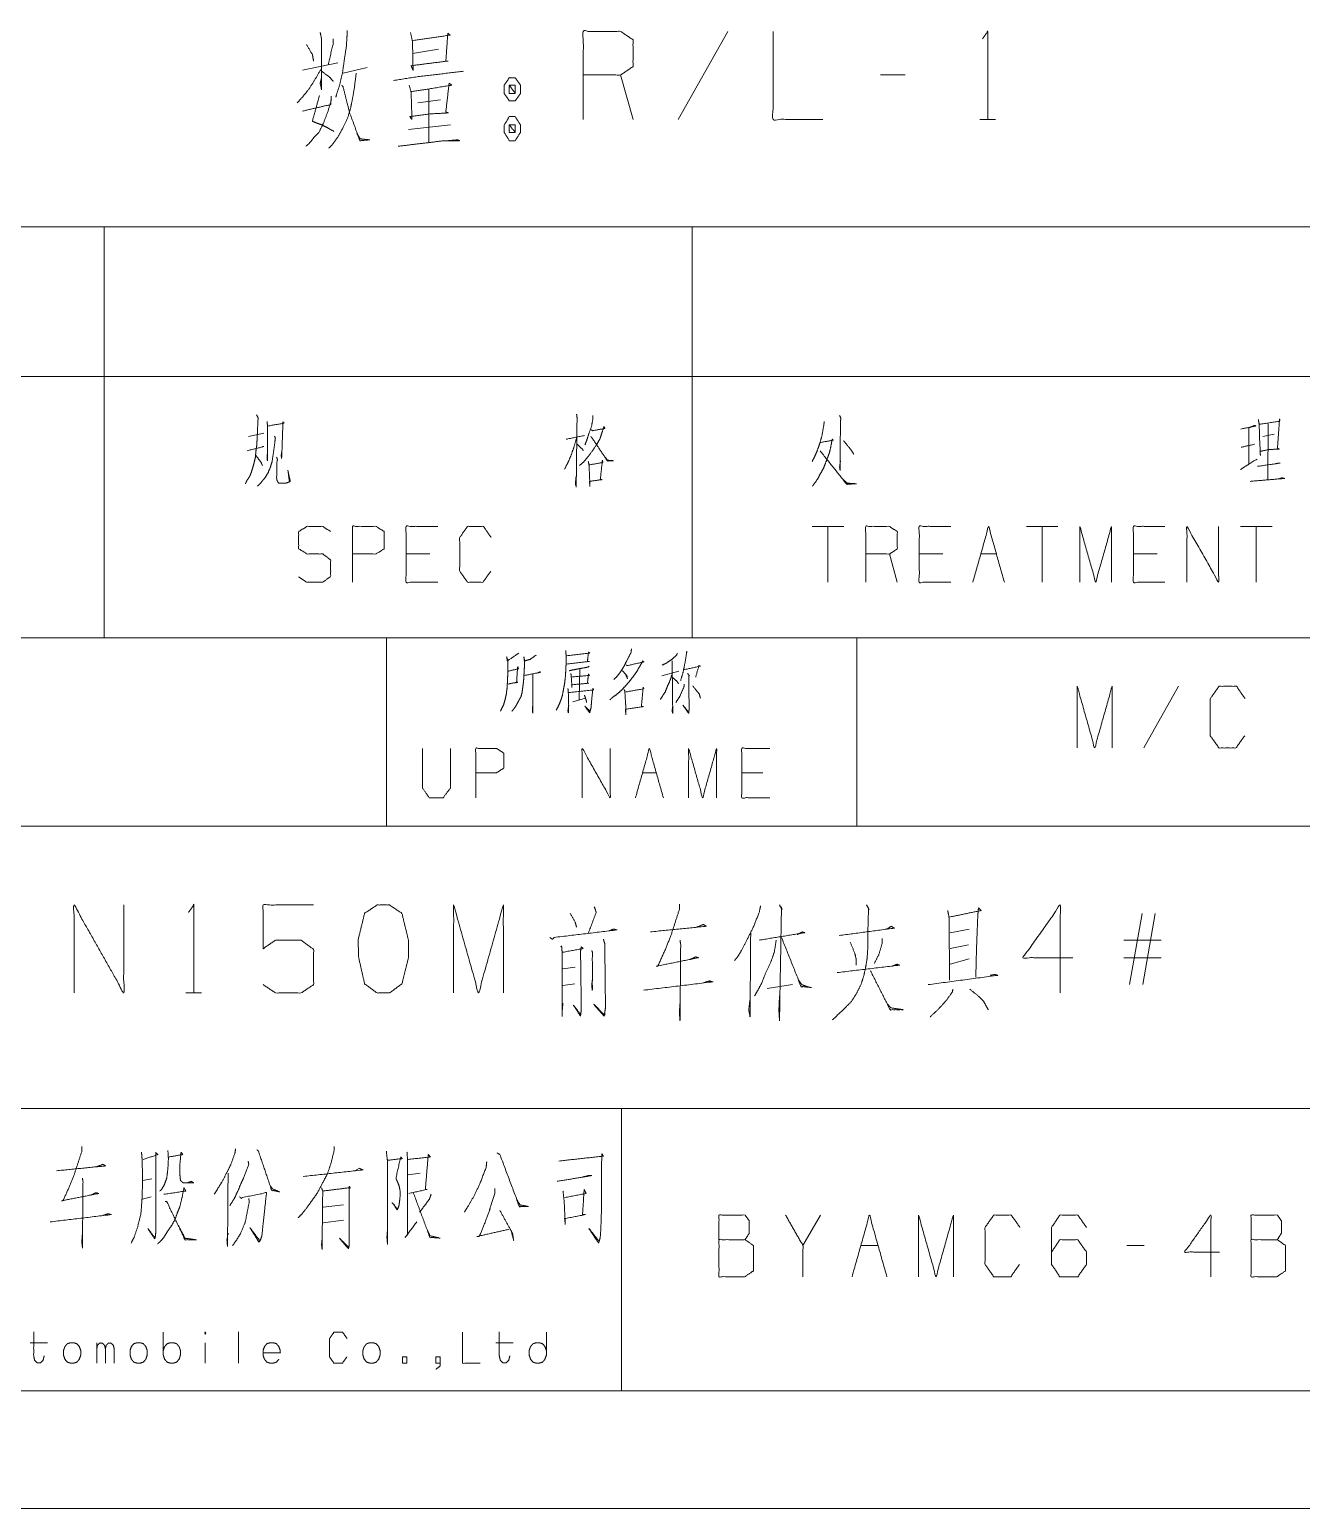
# Model space of a CAD drawing. Header units: millimetres. Extents: x 0 to 420, y 0 to 297.
# Drawn here: x 309.8 to 363.9, y 0 to 62.9 of the extents above; entities that cross this region are included whole.
import ezdxf

# ---------------------------------------------------------------- set-up
doc = ezdxf.new("R2010")
doc.units = ezdxf.units.MM
doc.layers.add('101', color=7, linetype='Continuous', true_color=0xffffff)

msp = doc.modelspace()

# ---------------------------------------------------------------- linework, layer by layer
at = {"layer": '101', "color": 72, "linetype": 'Continuous', "lineweight": 18}
for p, q in [((339.522, 62.773), (337.406, 59.033)), ((326.109, 61.828), (327.222, 62.025)), ((321.433, 61.119), (322.936, 61.434)), ((323.159, 61.001), (324.189, 61.237)), ((335.487, 59.033), (334.958, 60.922)), ((347.063, 60.922), (346.005, 60.922)), ((326.331, 59.741), (327.305, 59.859)), ((326.804, 60.332), (326.804, 58.048)), ((325.942, 58.6), (327.723, 58.796)), ((350.235, 59.033), (350.903, 59.033)), ((283, 54.463), (313, 54.463)), ((313, 54.463), (313, 48.113)), ((313, 54.463), (338, 54.463)), ((338, 54.463), (368, 54.463)), ((338, 54.463), (338, 48.113)), ((283, 48.113), (313, 48.113)), ((313, 48.113), (313, 37)), ((313, 48.113), (338, 48.113)), ((338, 48.113), (338, 37)), ((338, 48.113), (368, 48.113)), ((362.502, 46.1), (362.484, 43.7)), ((319.13, 45.55), (319.784, 45.7)), ((362.272, 45.55), (362.75, 45.65)), ((344.449, 41.737), (343.106, 41.737)), ((343.778, 41.737), (343.778, 39.362)), ((353.555, 41.737), (352.212, 41.737)), ((352.884, 41.737), (352.884, 39.362)), ((362.661, 41.737), (361.318, 41.737)), ((361.99, 41.737), (361.99, 39.362)), ((326.847, 40.563), (325.839, 40.563)), ((346.726, 39.362), (346.39, 40.563)), ((348.666, 40.563), (347.659, 40.563)), ((350.271, 40.563), (350.943, 40.563)), ((357.772, 40.563), (356.765, 40.563)), ((283, 37), (313, 37)), ((313, 37), (338, 37)), ((338, 37), (368, 37)), ((333.22, 35.666), (333.204, 34.364)), ((336.715, 35.379), (337.433, 35.578)), ((358.688, 34.94), (357.205, 32.318)), ((332.923, 34.275), (333.469, 34.43)), ((335.887, 31.261), (336.48, 31.261)), ((341.006, 31.261), (340.116, 31.261)), ((356.604, 22.26), (357.132, 25.291)), ((357.689, 25.291), (357.16, 22.26)), ((349.786, 24.622), (348.979, 24.465)), ((348.979, 23.795), (349.758, 23.953)), ((357.94, 24.15), (356.353, 24.15)), ((349.786, 23.362), (348.979, 23.126)), ((357.94, 23.402), (356.353, 23.402)), ((332.505, 22.929), (333.034, 23.008)), ((333.006, 22.299), (332.505, 22.221)), ((342.273, 22.26), (341.187, 22.102)), ((316.476, 21.906), (317.144, 21.906)), ((315.025, 14.005), (314.635, 13.936)), ((323.853, 14.454), (323.658, 14.35)), ((326.437, 14.247), (325.925, 14.178)), ((315, 13.246), (314.635, 13.143)), ((323.17, 12.901), (322.316, 12.798)), ((322.316, 12.142), (323.17, 12.246)), ((343.454, 12.469), (342.712, 11.172)), ((345.17, 11.172), (345.912, 11.172)), ((357.227, 11.172), (356.485, 11.172)), ((309.855, 7.043), (310.587, 7.043)), ((312.684, 6.174), (312.684, 7.043)), ((315.512, 6.519), (315.512, 7.485)), ((317.297, 7.043), (317.297, 6.174)), ((318.712, 7.499), (318.712, 6.174)), ((329.656, 7.043), (330.387, 7.043))]:
    msp.add_line(p, q, dxfattribs=at)
at = {"layer": '101', "color": 133, "linetype": 'Continuous', "lineweight": 18}
for p, q in [((235, 37), (415, 37)), ((325, 37), (325, 29)), ((345, 37), (345, 29)), ((235, 29), (415, 29)), ((285, 17), (394, 17)), ((335, 17), (335, 5)), ((25, 5), (415, 5)), ((235, 5), (415, 5)), ((0, 0), (420, 0))]:
    msp.add_line(p, q, dxfattribs=at)
at = {"layer": '101', "color": 72, "linetype": 'Continuous', "lineweight": 18}
for points, knots in [([(333.371, 59.033), (333.371, 62.773), (334.958, 62.773), (335.487, 62.418), (335.487, 61.277), (334.958, 60.922), (333.371, 60.922)], [0, 0, 0.400952, 0.571035, 0.639278, 0.761674, 0.829917, 1, 1]), ([(322.185, 62.733), (322.241, 62.458), (322.241, 60.292), (322.185, 60.568), (322.241, 60.804)], [0, 0, 0.094654, 0.823641, 0.918295, 1, 1]), ([(322.742, 62.458), (322.742, 62.261), (322.519, 61.355)], [0, 0, 0.174307, 1, 1]), ([(323.326, 62.812), (323.326, 62.576), (323.298, 62.143), (323.215, 61.592), (323.131, 61.001), (323.02, 60.529), (322.881, 60.096), (322.853, 59.977)], [0, 0, 0.08186, 0.232244, 0.425428, 0.632112, 0.800314, 0.95795, 1, 1]), ([(326.025, 62.733), (326.109, 62.34), (326.136, 61.119), (326.053, 61.316), (327.612, 61.513), (327.528, 61.513), (327.612, 62.694), (327.695, 62.615), (326.109, 62.379)], [0, 0, 0.062937, 0.253846, 0.287285, 0.53298, 0.54604, 0.731203, 0.749152, 1, 1]), ([(341.441, 62.773), (341.441, 59.033), (343.557, 59.033)], [0, 0, 0.638733, 1, 1]), ([(350.346, 62.458), (350.569, 62.773), (350.569, 59.033)], [0, 0, 0.093487, 1, 1]), ([(321.6, 62.222), (321.851, 61.789), (321.907, 61.513)], [0, 0, 0.640221, 1, 1]), ([(322.213, 61.159), (321.962, 60.726), (321.712, 60.332), (321.461, 60.017), (321.211, 59.741)], [0, 0, 0.287232, 0.555133, 0.786176, 1, 1]), ([(322.241, 61.08), (322.575, 60.844), (322.742, 60.647)], [0, 0, 0.613122, 1, 1]), ([(323.716, 61.001), (323.632, 60.332), (323.549, 59.859), (323.465, 59.466), (323.354, 59.111), (323.131, 58.639), (322.936, 58.285), (322.714, 57.97), (322.547, 57.812)], [0, 0, 0.194371, 0.33263, 0.44861, 0.555645, 0.706157, 0.82269, 0.933847, 1, 1]), ([(325.301, 60.686), (326.303, 60.844), (328.28, 61.08)], [0, 0, 0.337588, 1, 1]), ([(323.103, 60.489), (323.159, 60.411), (323.437, 59.308), (323.632, 58.796), (323.827, 58.245), (323.883, 58.127), (324.3, 58.166), (323.883, 58.206), (323.744, 58.442)], [0, 0, 0.026718, 0.341741, 0.49348, 0.655459, 0.691637, 0.807836, 0.924035, 1, 1]), ([(325.969, 60.489), (326.053, 60.174), (326.081, 59.229), (326.081, 59.033), (325.997, 59.151), (326.86, 59.269), (327.639, 59.308), (327.528, 59.348), (327.667, 60.568), (327.779, 60.489), (326.832, 60.332), (326.053, 60.214)], [0, 0, 0.050173, 0.195728, 0.226039, 0.248311, 0.382414, 0.502573, 0.520756, 0.709901, 0.730898, 0.878621, 1, 1]), ([(330.478, 60.804), (330.227, 60.804), (330.004, 60.489), (330.004, 60.135), (330.227, 59.82), (330.478, 59.82), (330.7, 60.135), (330.7, 60.489), (330.478, 60.804)], [0, 0, 0.091008, 0.231139, 0.359865, 0.499996, 0.591004, 0.731139, 0.859865, 1, 1]), ([(330.227, 60.135), (330.478, 60.135), (330.227, 60.489), (330.227, 60.135)], [0, 0, 0.241156, 0.658897, 1, 1]), ([(330.478, 60.135), (330.478, 60.489), (330.227, 60.489)], [0, 0, 0.585827, 1, 1]), ([(321.433, 59.387), (322.63, 59.663), (322.658, 60.017), (322.658, 59.859), (322.519, 59.387), (322.324, 58.875), (322.129, 58.481), (321.907, 58.245), (321.712, 58.009), (321.573, 57.891)], [0, 0, 0.30447, 0.392578, 0.431617, 0.55371, 0.68947, 0.798365, 0.878842, 0.954749, 1, 1]), ([(322.157, 60.056), (321.851, 58.954), (322.046, 58.875), (322.268, 58.796), (322.491, 58.678), (322.769, 58.521)], [0, 0, 0.529109, 0.626298, 0.735523, 0.852097, 1, 1]), ([(330.7, 58.796), (330.478, 59.151), (330.227, 59.151), (330.004, 58.796), (330.004, 58.481), (330.227, 58.127), (330.478, 58.127), (330.7, 58.481), (330.7, 58.796)], [0, 0, 0.149202, 0.238512, 0.38771, 0.499998, 0.649198, 0.738508, 0.887711, 1, 1]), ([(330.227, 58.796), (330.227, 58.481), (330.478, 58.481)], [0, 0, 0.556989, 1, 1]), ([(330.478, 58.796), (330.227, 58.796), (330.478, 58.481), (330.478, 58.796)], [0, 0, 0.258816, 0.674596, 1, 1]), ([(325.496, 57.891), (326.804, 58.048), (327.445, 58.127), (328.113, 58.127), (328.029, 58.166), (327.612, 58.127)], [0, 0, 0.419319, 0.62458, 0.837167, 0.866542, 1, 1]), ([(319.483, 46.475), (319.554, 46.325), (319.536, 46.25), (319.518, 45.75), (319.501, 45.4), (319.483, 45.15), (319.448, 44.9), (319.43, 44.675), (319.377, 44.45), (319.324, 44.25), (319.253, 44.025), (319.183, 43.85), (319.077, 43.7), (319.006, 43.55)], [0, 0, 0.054643, 0.080035, 0.244904, 0.360386, 0.442974, 0.526176, 0.600549, 0.676724, 0.744906, 0.822623, 0.884822, 0.945356, 1, 1]), ([(319.925, 46.2), (319.943, 46.025), (319.943, 44.525), (319.925, 44.625), (319.943, 44.875)], [0, 0, 0.086729, 0.826348, 0.876422, 1, 1]), ([(319.96, 46), (320.65, 46.125), (320.597, 46.175), (320.597, 46.05), (320.561, 45), (320.544, 44.625), (320.526, 44.75), (320.544, 44.875)], [0, 0, 0.271858, 0.30014, 0.348647, 0.756336, 0.902019, 0.951009, 1, 1]), ([(333.089, 46.5), (333.107, 46.35), (333.071, 43.425), (333.036, 43.55), (333.071, 43.875)], [0, 0, 0.04275, 0.870699, 0.907468, 1, 1]), ([(333.708, 45.85), (333.761, 45.8), (334.291, 45.9), (334.255, 45.975), (334.167, 45.725), (334.079, 45.45), (333.973, 45.275), (333.884, 45.125), (333.637, 44.775), (333.531, 44.65), (333.389, 44.475), (333.213, 44.325)], [0, 0, 0.027225, 0.228751, 0.259718, 0.35875, 0.466632, 0.543055, 0.60808, 0.768168, 0.829389, 0.913418, 1, 1]), ([(333.778, 46.45), (333.778, 46.3), (333.725, 46), (333.601, 45.65), (333.513, 45.375), (333.442, 45.2)], [0, 0, 0.115078, 0.348801, 0.633599, 0.855199, 1, 1]), ([(343.619, 46.2), (343.601, 46.05), (343.513, 45.55), (343.407, 45.2), (343.318, 44.95), (343.212, 44.7), (343.106, 44.5)], [0, 0, 0.084492, 0.368532, 0.573116, 0.721448, 0.873361, 1, 1]), ([(344.273, 46.45), (344.326, 46.325), (344.308, 46.2), (344.29, 44.125), (344.273, 44.25), (344.308, 44.525)], [0, 0, 0.049547, 0.09561, 0.852768, 0.898832, 1, 1]), ([(361.336, 45.875), (361.972, 46), (361.919, 46.025), (361.671, 45.925), (361.671, 44.375), (361.318, 44.15), (362.025, 44.6)], [0, 0, 0.171508, 0.187016, 0.257597, 0.667533, 0.778358, 1, 1]), ([(362.078, 46.275), (362.113, 46.075), (362.131, 45.45), (362.166, 44.75), (362.149, 44.925), (362.52, 45), (362.962, 45.025), (362.891, 45.05), (362.979, 46.3), (362.997, 46.225), (362.944, 46.2), (362.131, 46.075)], [0, 0, 0.0422, 0.172115, 0.317747, 0.354293, 0.432981, 0.524937, 0.540517, 0.800892, 0.816902, 0.829077, 1, 1]), ([(320.243, 45.575), (320.278, 45.5), (320.243, 45.2), (320.19, 44.825), (320.137, 44.475), (320.066, 44.25), (319.96, 44), (319.837, 43.8), (319.731, 43.675), (319.607, 43.525), (319.518, 43.45)], [0, 0, 0.035516, 0.164907, 0.327134, 0.478764, 0.579789, 0.69611, 0.796849, 0.867063, 0.950352, 1, 1]), ([(333.089, 45.5), (332.965, 45.075), (332.859, 44.775), (332.735, 44.475), (332.576, 44.175)], [0, 0, 0.310645, 0.53395, 0.761691, 1, 1]), ([(332.647, 45.45), (332.682, 45.45), (333.425, 45.6)], [0, 0, 0.044591, 1, 1]), ([(333.69, 45.55), (333.725, 45.525), (334.397, 44.525), (334.662, 44.525), (334.397, 44.55), (334.308, 44.675)], [0, 0, 0.022413, 0.64578, 0.782975, 0.920778, 1, 1]), ([(343.442, 45.3), (344.007, 45.4), (343.954, 45.45), (343.919, 45.225), (343.848, 44.9), (343.778, 44.7), (343.672, 44.425), (343.583, 44.2), (343.442, 43.95), (343.336, 43.75), (343.124, 43.45)], [0, 0, 0.202439, 0.228126, 0.308401, 0.42563, 0.500398, 0.604281, 0.689484, 0.790714, 0.870504, 1, 1]), ([(344.432, 45.375), (344.467, 45.35), (344.785, 44.95), (344.874, 44.8)], [0, 0, 0.059427, 0.76102, 1, 1]), ([(319.077, 44.95), (319.784, 45.125), (319.731, 45.125), (319.713, 45.1)], [0, 0, 0.896999, 0.962298, 1, 1]), ([(319.448, 44.75), (319.66, 44.475), (319.731, 44.325)], [0, 0, 0.676829, 1, 1]), ([(320.332, 44.675), (320.367, 44.575), (320.349, 44.5), (320.332, 43.8), (320.349, 43.7), (320.385, 43.625), (320.42, 43.575), (320.72, 43.575), (320.809, 43.6), (320.915, 43.65), (320.809, 44.125), (320.879, 43.625)], [0, 0, 0.040324, 0.069618, 0.335838, 0.374446, 0.405968, 0.429248, 0.543483, 0.578406, 0.622978, 0.808014, 1, 1]), ([(333.089, 45.25), (333.336, 45.025), (333.372, 44.95)], [0, 0, 0.801345, 1, 1]), ([(343.442, 44.95), (344.573, 43.525), (344.98, 43.55), (344.962, 43.55), (344.591, 43.575), (344.396, 43.75)], [0, 0, 0.63218, 0.773702, 0.779842, 0.909107, 1, 1]), ([(361.919, 45.225), (361.901, 45.225), (361.353, 45.1)], [0, 0, 0.030453, 1, 1]), ([(333.584, 44.5), (333.619, 44.325), (333.655, 43.425), (333.637, 43.65), (334.167, 43.725), (334.096, 43.725), (334.185, 44.55), (334.202, 44.45), (333.619, 44.35)], [0, 0, 0.051987, 0.314256, 0.379976, 0.535917, 0.556508, 0.79811, 0.827679, 1, 1]), ([(362.043, 44.3), (362.131, 44.3), (362.997, 44.425), (362.944, 44.425), (362.82, 44.4)], [0, 0, 0.077353, 0.843142, 0.889525, 1, 1]), ([(361.724, 43.65), (363.191, 43.775), (363.085, 43.8), (362.944, 43.75)], [0, 0, 0.850448, 0.913377, 1, 1]), ([(321.269, 39.588), (321.604, 39.362), (322.294, 39.362), (322.63, 39.613), (322.63, 40.313), (322.294, 40.563), (321.622, 40.563), (321.269, 40.788), (321.269, 41.513), (321.622, 41.737), (322.294, 41.737), (322.63, 41.513)], [0, 0, 0.068037, 0.184055, 0.25452, 0.372335, 0.4428, 0.555844, 0.626371, 0.748393, 0.81892, 0.931964, 1, 1]), ([(323.563, 39.362), (323.563, 41.737), (324.57, 41.737), (324.906, 41.513), (324.906, 40.788), (324.553, 40.563), (323.563, 40.563)], [0, 0, 0.401147, 0.571311, 0.639588, 0.762044, 0.832821, 1, 1]), ([(327.183, 39.362), (325.839, 39.362), (325.839, 41.737), (327.183, 41.737)], [0, 0, 0.26539, 0.73461, 1, 1]), ([(329.441, 39.838), (329.106, 39.362), (328.452, 39.362), (328.116, 39.838), (328.116, 41.263), (328.452, 41.737), (329.123, 41.737), (329.459, 41.263)], [0, 0, 0.114568, 0.243366, 0.357936, 0.638584, 0.753154, 0.885433, 1, 1]), ([(345.383, 39.362), (345.383, 41.737), (346.39, 41.737), (346.726, 41.513), (346.726, 40.788), (346.39, 40.563), (345.383, 40.563)], [0, 0, 0.400951, 0.571036, 0.639278, 0.761673, 0.829915, 1, 1]), ([(349.002, 39.362), (347.659, 39.362), (347.659, 41.737), (349.002, 41.737)], [0, 0, 0.26539, 0.73461, 1, 1]), ([(349.935, 39.362), (350.607, 41.737), (351.279, 39.362)], [0, 0, 0.499999, 1, 1]), ([(354.488, 39.362), (354.488, 41.737), (355.16, 39.362), (355.832, 41.737), (355.832, 39.362)], [0, 0, 0.245192, 0.500001, 0.754808, 1, 1]), ([(358.108, 39.362), (356.765, 39.362), (356.765, 41.737), (358.108, 41.737)], [0, 0, 0.26539, 0.73461, 1, 1]), ([(359.041, 39.362), (359.041, 41.737), (360.385, 39.362), (360.385, 41.737)], [0, 0, 0.317574, 0.682426, 1, 1]), ([(332.626, 36.461), (332.642, 36.262), (332.642, 35.909), (332.626, 35.578), (332.611, 35.357), (332.58, 35.07), (332.533, 34.827), (332.486, 34.562), (332.424, 34.364), (332.346, 34.165), (332.221, 33.922)], [0, 0, 0.076503, 0.212087, 0.33934, 0.424292, 0.535105, 0.630037, 0.733301, 0.813245, 0.895183, 1, 1]), ([(335.42, 36.527), (335.405, 36.373), (335.217, 36.02), (335.108, 35.799), (334.983, 35.6), (334.827, 35.379), (334.671, 35.225)], [0, 0, 0.101774, 0.363754, 0.525154, 0.678922, 0.85608, 1, 1]), ([(330.629, 36.351), (330.566, 36.307), (330.145, 36.02), (330.114, 36.196), (330.161, 36.02), (330.161, 35.446), (330.145, 35.092), (330.129, 34.849), (330.098, 34.606), (330.051, 34.386), (329.989, 34.165), (329.911, 34.01), (329.848, 33.878)], [0, 0, 0.024363, 0.186803, 0.243942, 0.302154, 0.485024, 0.597668, 0.675195, 0.753199, 0.825098, 0.89819, 0.953346, 1, 1]), ([(331.363, 36.262), (331.113, 36.086), (330.879, 36.02), (330.847, 36.196), (330.879, 35.931), (330.863, 35.666), (330.847, 35.379), (330.832, 35.136), (330.801, 34.916), (330.769, 34.673), (330.723, 34.496), (330.645, 34.364), (330.566, 34.209), (330.488, 34.077), (330.41, 33.966), (330.332, 33.878)], [0, 0, 0.096319, 0.172937, 0.229415, 0.313416, 0.396985, 0.487495, 0.564125, 0.634336, 0.711437, 0.768975, 0.817388, 0.871906, 0.920319, 0.962889, 1, 1]), ([(332.673, 36.24), (333.641, 36.351), (333.594, 36.395), (333.548, 35.998), (333.626, 35.998), (332.658, 35.887)], [0, 0, 0.39108, 0.416924, 0.577585, 0.60892, 1, 1]), ([(335.202, 35.843), (335.248, 35.821), (335.951, 35.975), (335.904, 36.02), (335.779, 35.799), (335.639, 35.556), (335.498, 35.357), (335.342, 35.158), (335.17, 34.96), (334.983, 34.761), (334.78, 34.584), (334.624, 34.474), (334.499, 34.364)], [0, 0, 0.017093, 0.254607, 0.275864, 0.359629, 0.452278, 0.53264, 0.616084, 0.70281, 0.792986, 0.881828, 0.944963, 1, 1]), ([(337.371, 36.351), (337.34, 36.262), (337.137, 36.086), (336.918, 35.931), (336.731, 35.843)], [0, 0, 0.111856, 0.433088, 0.752703, 1, 1]), ([(337.152, 36.02), (337.168, 34.275), (337.184, 33.79), (337.152, 33.878), (337.168, 34.077)], [0, 0, 0.691283, 0.883884, 0.921006, 1, 1]), ([(337.777, 36.439), (337.761, 36.329), (337.683, 35.865), (337.621, 35.556), (337.511, 35.181)], [0, 0, 0.086565, 0.451629, 0.696477, 1, 1]), ([(337.652, 35.644), (338.354, 35.799), (338.292, 35.821), (338.151, 35.335)], [0, 0, 0.557066, 0.608364, 1, 1]), ([(330.192, 35.026), (330.223, 35.048), (330.582, 35.114), (330.535, 35.092), (330.582, 35.777), (330.613, 35.688), (330.176, 35.578)], [0, 0, 0.022681, 0.239273, 0.269981, 0.676983, 0.732557, 1, 1]), ([(330.863, 35.401), (331.566, 35.534), (331.519, 35.556), (331.441, 35.512)], [0, 0, 0.834819, 0.895271, 1, 1]), ([(331.222, 35.446), (331.222, 33.812), (331.207, 33.922), (331.222, 34.099)], [0, 0, 0.849783, 0.907772, 1, 1]), ([(333.626, 35.799), (333.579, 35.755), (333.188, 35.688), (332.97, 35.644), (332.767, 35.6)], [0, 0, 0.07226, 0.516589, 0.766867, 1, 1]), ([(332.845, 35.49), (332.861, 35.335), (332.892, 34.894), (332.876, 35.004), (333.61, 35.07), (333.548, 35.07), (333.594, 35.468), (333.626, 35.401), (332.861, 35.335)], [0, 0, 0.056492, 0.217482, 0.258029, 0.525926, 0.548635, 0.694164, 0.720796, 1, 1]), ([(335.03, 35.6), (335.061, 35.578), (335.233, 35.379), (335.248, 35.269), (335.186, 35.423)], [0, 0, 0.066028, 0.519581, 0.712132, 1, 1]), ([(337.152, 35.468), (337.059, 35.181), (336.949, 34.938), (336.856, 34.695), (336.762, 34.562), (336.653, 34.386)], [0, 0, 0.251918, 0.474135, 0.691326, 0.826694, 1, 1]), ([(337.168, 35.313), (337.371, 35.136), (337.418, 35.048)], [0, 0, 0.729109, 1, 1]), ([(337.808, 35.49), (337.886, 35.379), (337.855, 35.401), (337.87, 34.231), (337.87, 33.944), (337.855, 33.79), (337.605, 34.143), (337.855, 33.834)], [0, 0, 0.051678, 0.066298, 0.513635, 0.623349, 0.682727, 0.848098, 1, 1]), ([(332.72, 34.849), (332.736, 34.651), (332.751, 34.143), (332.736, 33.812), (332.72, 33.9), (332.751, 34.121)], [0, 0, 0.147471, 0.523364, 0.768667, 0.835021, 1, 1]), ([(332.751, 34.673), (333.813, 34.783), (333.782, 34.849), (333.766, 34.739), (333.719, 34.231), (333.704, 34.032), (333.641, 33.812), (333.438, 34.099), (333.657, 33.878)], [0, 0, 0.374083, 0.399749, 0.43883, 0.61759, 0.687458, 0.767887, 0.891105, 1, 1]), ([(335.108, 34.805), (335.139, 34.739), (335.17, 34.187), (335.186, 34.121), (335.186, 33.723), (335.17, 33.9), (335.17, 33.966), (335.935, 34.077), (335.842, 34.077), (335.92, 34.894), (335.951, 34.849), (335.904, 34.827), (335.155, 34.695)], [0, 0, 0.018828, 0.160986, 0.178485, 0.280676, 0.326272, 0.343303, 0.542024, 0.566111, 0.777126, 0.791033, 0.804348, 1, 1]), ([(337.668, 35.026), (337.652, 34.916), (337.48, 34.518), (337.309, 34.253)], [0, 0, 0.129619, 0.632946, 1, 1]), ([(338.027, 34.96), (338.308, 34.606), (338.354, 34.43)], [0, 0, 0.711821, 1, 1]), ([(354.376, 32.318), (354.376, 34.94), (355.118, 32.318), (355.859, 34.94), (355.859, 32.318)], [0, 0, 0.245192, 0.5, 0.754808, 1, 1]), ([(361.497, 32.842), (361.126, 32.318), (360.404, 32.318), (360.033, 32.842), (360.033, 34.415), (360.404, 34.94), (361.146, 34.94), (361.516, 34.415)], [0, 0, 0.114568, 0.243364, 0.357936, 0.638583, 0.753155, 0.885432, 1, 1]), ([(333.423, 34.562), (333.485, 34.386), (333.516, 34.253)], [0, 0, 0.579215, 1, 1]), ([(326.539, 32.299), (326.539, 30.621), (326.82, 30.202), (327.413, 30.202), (327.725, 30.621), (327.725, 32.299)], [0, 0, 0.337151, 0.438599, 0.557782, 0.662849, 1, 1]), ([(328.802, 30.202), (328.802, 32.299), (329.691, 32.299), (329.988, 32.1), (329.988, 31.46), (329.676, 31.261), (328.802, 31.261)], [0, 0, 0.401145, 0.571312, 0.639588, 0.762043, 0.832818, 1, 1]), ([(333.328, 30.202), (333.328, 32.299), (334.514, 30.202), (334.514, 32.299)], [0, 0, 0.317574, 0.682426, 1, 1]), ([(337.853, 30.202), (337.853, 32.299), (338.447, 30.202), (339.04, 32.299), (339.04, 30.202)], [0, 0, 0.245192, 0.5, 0.754808, 1, 1]), ([(341.303, 30.202), (340.116, 30.202), (340.116, 32.299), (341.303, 32.299)], [0, 0, 0.265389, 0.734611, 1, 1]), ([(311.718, 21.906), (311.718, 25.646), (313.833, 21.906), (313.833, 25.646)], [0, 0, 0.317574, 0.682426, 1, 1]), ([(316.588, 25.331), (316.81, 25.646), (316.81, 21.906)], [0, 0, 0.09349, 1, 1]), ([(319.76, 22.26), (320.289, 21.906), (321.374, 21.906), (321.903, 22.26), (321.903, 23.756), (321.374, 24.15), (320.289, 24.15), (319.76, 23.795), (319.76, 25.646), (321.903, 25.646)], [0, 0, 0.062228, 0.168344, 0.230572, 0.376816, 0.441265, 0.547381, 0.609609, 0.79049, 1, 1]), ([(325.131, 21.906), (325.66, 22.299), (325.938, 23.402), (325.938, 24.15), (325.66, 25.291), (325.131, 25.646), (324.602, 25.646), (324.073, 25.291), (323.795, 24.15), (323.823, 23.402), (324.073, 22.299), (324.602, 21.906), (325.131, 21.906)], [0, 0, 0.067526, 0.183971, 0.260584, 0.380943, 0.446141, 0.500306, 0.565504, 0.685863, 0.762529, 0.87831, 0.945835, 1, 1]), ([(327.858, 21.906), (327.858, 25.646), (328.915, 21.906), (329.973, 25.646), (329.973, 21.906)], [0, 0, 0.245192, 0.5, 0.754808, 1, 1]), ([(332.811, 25.291), (333.034, 24.898), (333.089, 24.701)], [0, 0, 0.688564, 1, 1]), ([(333.841, 25.567), (333.924, 25.331), (333.59, 24.465)], [0, 0, 0.212531, 1, 1]), ([(337.458, 25.685), (337.458, 25.449), (337.097, 24.347), (336.846, 23.717), (336.54, 23.047), (336.484, 23.047), (338.266, 23.402), (338.154, 23.441), (337.904, 23.323)], [0, 0, 0.046524, 0.275032, 0.408546, 0.553503, 0.564466, 0.922193, 0.945454, 1, 1]), ([(340.909, 25.606), (340.853, 25.331), (340.603, 24.701), (340.324, 24.15), (340.102, 23.717), (339.907, 23.402), (339.796, 23.284)], [0, 0, 0.108296, 0.369413, 0.607255, 0.794823, 0.937481, 1, 1]), ([(341.716, 25.646), (341.827, 25.449), (341.8, 25.528), (341.716, 20.764), (341.688, 21.158), (341.716, 21.787)], [0, 0, 0.037079, 0.050772, 0.831915, 0.896623, 1, 1]), ([(345.417, 25.646), (345.528, 25.449), (345.501, 25.488), (345.473, 24.504), (345.473, 23.874), (345.445, 23.402), (345.389, 23.047), (345.306, 22.654), (345.194, 22.299), (345, 21.906), (344.777, 21.551), (344.471, 21.236), (343.97, 20.764)], [0, 0, 0.041267, 0.050066, 0.229732, 0.344672, 0.431027, 0.496473, 0.56991, 0.63768, 0.717833, 0.794195, 0.874344, 1, 1]), ([(348.868, 25.41), (348.923, 25.134), (348.951, 22.457)], [0, 0, 0.095036, 1, 1]), ([(348.951, 25.134), (350.287, 25.41), (350.176, 25.528), (350.148, 25.213), (350.092, 23.756), (350.064, 22.575)], [0, 0, 0.304379, 0.340594, 0.411142, 0.736398, 1, 1]), ([(354.183, 23.402), (352.068, 23.402), (353.654, 25.646), (353.654, 21.906)], [0, 0, 0.245869, 0.565294, 1, 1]), ([(331.948, 24.268), (332.06, 24.189), (332.143, 24.268), (334.787, 24.583), (334.676, 24.622), (334.453, 24.543)], [0, 0, 0.041721, 0.076839, 0.891603, 0.927734, 1, 1]), ([(336.234, 24.504), (338.6, 24.74), (338.488, 24.819), (338.182, 24.701)], [0, 0, 0.836558, 0.884541, 1, 1]), ([(344.248, 24.347), (346.586, 24.661), (346.475, 24.74), (346.28, 24.622)], [0, 0, 0.866264, 0.916334, 1, 1]), ([(332.421, 23.874), (332.449, 23.913), (332.477, 23.599), (332.477, 20.921), (332.477, 21.158), (332.505, 21.473)], [0, 0, 0.013414, 0.101391, 0.846296, 0.912023, 1, 1]), ([(334.231, 24.189), (334.286, 23.992), (334.286, 23.913), (334.314, 21.512), (334.314, 21.276), (334.286, 21.079), (334.258, 20.921), (333.813, 21.433), (334.286, 20.961), (334.286, 21.158)], [0, 0, 0.042407, 0.05873, 0.556607, 0.605575, 0.646788, 0.67994, 0.82058, 0.959193, 1, 1]), ([(337.486, 24.15), (337.514, 23.953), (337.486, 20.764), (337.458, 21.079), (337.486, 21.473)], [0, 0, 0.048505, 0.826565, 0.903707, 1, 1]), ([(340.491, 24.465), (340.464, 20.921), (340.408, 21.197), (340.464, 21.63)], [0, 0, 0.831552, 0.897533, 1, 1]), ([(341.577, 24.15), (341.493, 23.638), (341.354, 23.244), (341.132, 22.772), (340.965, 22.339), (340.798, 22.024), (340.658, 21.787)], [0, 0, 0.203102, 0.366647, 0.571205, 0.752993, 0.89262, 1, 1]), ([(340.853, 24.15), (342.774, 24.465), (342.69, 24.504), (342.468, 24.386)], [0, 0, 0.849653, 0.889958, 1, 1]), ([(341.8, 24.268), (342.635, 22.181), (343.08, 22.142), (343.024, 22.142), (342.662, 22.26), (342.523, 22.457)], [0, 0, 0.666523, 0.799111, 0.815619, 0.928505, 1, 1]), ([(344.721, 24.071), (344.916, 23.599), (344.972, 23.362), (344.972, 23.087)], [0, 0, 0.496483, 0.732261, 1, 1]), ([(346.085, 24.228), (346.085, 24.032), (345.946, 23.559), (345.751, 23.165)], [0, 0, 0.174412, 0.610791, 1, 1]), ([(332.505, 23.638), (333.368, 23.795), (333.284, 23.874), (333.256, 23.677), (333.284, 21.473), (333.284, 21.197), (333.256, 20.921), (332.95, 21.394), (333.256, 21), (333.284, 21.158)], [0, 0, 0.169663, 0.191861, 0.230317, 0.656811, 0.710119, 0.763698, 0.872595, 0.969066, 1, 1]), ([(333.73, 23.717), (333.757, 23.638), (333.757, 22.024), (333.73, 22.221), (333.757, 22.457)], [0, 0, 0.03913, 0.795411, 0.888558, 1, 1]), ([(344.165, 22.772), (346.809, 23.087), (346.725, 23.126), (346.503, 23.047)], [0, 0, 0.890188, 0.921044, 1, 1]), ([(345.584, 22.85), (346.419, 21.197), (346.976, 21.197), (346.447, 21.276), (346.308, 21.433)], [0, 0, 0.58733, 0.763837, 0.933365, 1, 1]), ([(348.033, 22.26), (350.983, 22.654), (350.872, 22.693), (350.677, 22.654)], [0, 0, 0.90379, 0.939645, 1, 1]), ([(335.928, 22.024), (338.878, 22.378), (338.739, 22.417), (338.488, 22.339)], [0, 0, 0.879479, 0.922285, 1, 1]), ([(349.09, 22.063), (349.062, 21.945), (348.812, 21.591), (348.45, 21.197), (348.116, 20.882)], [0, 0, 0.07833, 0.358444, 0.703632, 1, 1]), ([(349.814, 22.063), (350.204, 21.748), (350.398, 21.551), (350.482, 21.394), (350.593, 21.197)], [0, 0, 0.423748, 0.657988, 0.808738, 1, 1]), ([(312.05, 15.385), (312.05, 15.178), (311.733, 14.212), (311.513, 13.66), (311.245, 13.074), (311.196, 13.074), (312.757, 13.384), (312.66, 13.419), (312.44, 13.315)], [0, 0, 0.046524, 0.275032, 0.408545, 0.553501, 0.564465, 0.92219, 0.945453, 1, 1]), ([(314.586, 15.144), (314.61, 14.868), (314.635, 14.005), (314.61, 13.177), (314.561, 12.522), (314.415, 11.935), (314.269, 11.521), (314.147, 11.28)], [0, 0, 0.070329, 0.28934, 0.499598, 0.66644, 0.819873, 0.931329, 1, 1]), ([(314.659, 14.833), (315.293, 15.04), (315.196, 15.109), (315.196, 11.763), (315.171, 11.521), (315.147, 11.452), (314.854, 11.901), (315.147, 11.521)], [0, 0, 0.122094, 0.143965, 0.756447, 0.800872, 0.814266, 0.912285, 1, 1]), ([(315.708, 15.213), (315.732, 14.868), (315.708, 14.419), (315.659, 14.04), (315.561, 13.764), (315.439, 13.557), (315.366, 13.488)], [0, 0, 0.190955, 0.438946, 0.650198, 0.811822, 0.94447, 1, 1]), ([(315.757, 14.937), (316.342, 15.04), (316.269, 15.144), (316.22, 14.626), (316.22, 14.178), (316.244, 13.936), (316.366, 13.833), (316.805, 13.833), (316.708, 13.902), (316.537, 13.833)], [0, 0, 0.209703, 0.254415, 0.437769, 0.595975, 0.681595, 0.738019, 0.892888, 0.935041, 1, 1]), ([(318.585, 15.282), (318.561, 15.109), (318.39, 14.626), (318.219, 14.281), (318, 13.867), (317.829, 13.591), (317.683, 13.35)], [0, 0, 0.081145, 0.319756, 0.499049, 0.717311, 0.868474, 1, 1]), ([(319.488, 15.247), (319.561, 15.178), (320.122, 13.522), (320.463, 13.453), (320.146, 13.591), (320.049, 13.729)], [0, 0, 0.037082, 0.681737, 0.810185, 0.937687, 1, 1]), ([(322.779, 15.385), (322.779, 15.213), (322.633, 14.626), (322.487, 14.212), (322.34, 13.936), (322.072, 13.419), (321.682, 12.867), (321.414, 12.522), (321.243, 12.349)], [0, 0, 0.049752, 0.224095, 0.350741, 0.440842, 0.608969, 0.803946, 0.929998, 1, 1]), ([(324.998, 15.178), (325.047, 14.764), (325.047, 11.245), (325.023, 11.521), (325.047, 11.832)], [0, 0, 0.092137, 0.86992, 0.931161, 1, 1]), ([(325.876, 15.144), (325.901, 14.833), (325.901, 11.659), (325.803, 11.521), (326.291, 12.177)], [0, 0, 0.069653, 0.779472, 0.817267, 1, 1]), ([(329.705, 15.109), (329.827, 15.04), (330.656, 12.832), (331.046, 12.832), (330.681, 12.901), (330.534, 13.143)], [0, 0, 0.039541, 0.705114, 0.815247, 0.920312, 1, 1]), ([(310.977, 14.35), (313.05, 14.557), (312.952, 14.626), (312.684, 14.523)], [0, 0, 0.836554, 0.884532, 1, 1]), ([(319.122, 14.764), (319.146, 14.626), (318.927, 14.04), (318.829, 13.833), (318.683, 13.488), (318.536, 13.177), (318.341, 12.867)], [0, 0, 0.067376, 0.36846, 0.478481, 0.658656, 0.823687, 1, 1]), ([(325.071, 14.799), (325.681, 14.868), (325.608, 14.937), (325.413, 14.074), (325.413, 14.005), (325.462, 13.902), (325.535, 13.729), (325.584, 13.488), (325.584, 13.281), (325.559, 13.039), (325.535, 12.867), (325.462, 12.694), (325.242, 13.005), (325.462, 12.729)], [0, 0, 0.163216, 0.189965, 0.42515, 0.443501, 0.473931, 0.523766, 0.589292, 0.644345, 0.7089, 0.755234, 0.805069, 0.906205, 1, 1]), ([(325.925, 14.833), (326.876, 14.937), (326.779, 15.04), (326.657, 13.557), (326.73, 13.557), (325.949, 13.384)], [0, 0, 0.276542, 0.317649, 0.747834, 0.768982, 1, 1]), ([(329.266, 14.73), (329.241, 14.488), (328.973, 13.798), (328.729, 13.281), (328.485, 12.867), (328.315, 12.591)], [0, 0, 0.102841, 0.416511, 0.658903, 0.86249, 1, 1]), ([(332.338, 14.764), (334.216, 14.971), (334.168, 15.075), (334.143, 14.557), (334.143, 12.625), (334.119, 11.866), (334.094, 11.521), (334.046, 11.349), (334.021, 11.28), (333.607, 11.901), (334.021, 11.383)], [0, 0, 0.261649, 0.277493, 0.349233, 0.616764, 0.72192, 0.769813, 0.794637, 0.804771, 0.908172, 1, 1]), ([(312.074, 14.04), (312.099, 13.867), (312.074, 11.073), (312.05, 11.349), (312.074, 11.694)], [0, 0, 0.048504, 0.826565, 0.903707, 1, 1]), ([(318.268, 14.247), (318.244, 11.142), (318.219, 11.418), (318.268, 11.694)], [0, 0, 0.847819, 0.923473, 1, 1]), ([(321.462, 14.109), (323.999, 14.385), (323.853, 14.454)], [0, 0, 0.940373, 1, 1]), ([(332.265, 13.902), (333.729, 14.143), (333.582, 14.143), (333.314, 14.074)], [0, 0, 0.777945, 0.854701, 1, 1]), ([(315.537, 13.35), (316.464, 13.488), (316.391, 13.626), (316.318, 13.246), (316.22, 12.832), (316.122, 12.591), (316.025, 12.315), (315.878, 12.039), (315.683, 11.763), (315.537, 11.521), (315.391, 11.349), (315.269, 11.245)], [0, 0, 0.248088, 0.28944, 0.391759, 0.504363, 0.573317, 0.650816, 0.73352, 0.823008, 0.897766, 0.957654, 1, 1]), ([(318.756, 13.246), (318.829, 13.177), (318.878, 13.212), (319.902, 13.419), (319.756, 12.073), (319.707, 11.59), (319.634, 11.383), (319.585, 11.314), (319.195, 11.935), (319.609, 11.383)], [0, 0, 0.021075, 0.033595, 0.252602, 0.536206, 0.63793, 0.683936, 0.701643, 0.855333, 1, 1]), ([(322.243, 13.626), (322.292, 13.488), (322.267, 11.211), (322.267, 11.004), (322.243, 11.211), (322.267, 11.452)], [0, 0, 0.047497, 0.786427, 0.853598, 0.921235, 1, 1]), ([(322.292, 13.488), (323.414, 13.626), (323.414, 13.695), (323.462, 13.626), (323.414, 13.591), (323.414, 11.176), (323.389, 11.038), (322.999, 11.487), (323.389, 11.107)], [0, 0, 0.224398, 0.238094, 0.254868, 0.266729, 0.746112, 0.77393, 0.891944, 1, 1]), ([(326.145, 13.419), (326.852, 11.521), (327.291, 11.487), (326.852, 11.59), (326.754, 11.797)], [0, 0, 0.643821, 0.783835, 0.927246, 1, 1]), ([(326.901, 13.35), (326.828, 13.143), (326.413, 12.591)], [0, 0, 0.241282, 1, 1]), ([(329.607, 13.591), (329.607, 13.384), (329.388, 12.694), (329.412, 12.729), (329.193, 12.142), (328.949, 11.556), (328.851, 11.556), (330.217, 11.866)], [0, 0, 0.05545, 0.249412, 0.26073, 0.428483, 0.598637, 0.624772, 1, 1]), ([(332.509, 13.488), (332.558, 13.074), (332.607, 12.073), (332.582, 12.315), (333.46, 12.487), (333.338, 12.487), (333.411, 13.557), (333.485, 13.384), (332.582, 13.212)], [0, 0, 0.08584, 0.292105, 0.342087, 0.526357, 0.55147, 0.772215, 0.810799, 1, 1]), ([(315.586, 13.039), (315.659, 13.039), (316.439, 11.418), (316.927, 11.418), (316.439, 11.487), (316.147, 12.039)], [0, 0, 0.021039, 0.538448, 0.678706, 0.82036, 1, 1]), ([(319.146, 13.177), (319.17, 13.039), (319, 12.177), (318.805, 11.694), (318.634, 11.418), (318.463, 11.176)], [0, 0, 0.064861, 0.471802, 0.712904, 0.863112, 1, 1]), ([(329.827, 12.66), (330.363, 11.694), (330.412, 11.383), (330.315, 11.763)], [0, 0, 0.610117, 0.783655, 1, 1]), ([(310.708, 12.177), (313.294, 12.487), (313.172, 12.522), (312.952, 12.453)], [0, 0, 0.879479, 0.922284, 1, 1]), ([(339.142, 11.421), (339.142, 12.469), (340.254, 12.469), (340.43, 12.221), (340.43, 11.697), (340.254, 11.421), (339.142, 11.421), (339.142, 9.847), (340.235, 9.847), (340.606, 10.096), (340.606, 11.172), (340.254, 11.421)], [0, 0, 0.115917, 0.238847, 0.272469, 0.330428, 0.366584, 0.489513, 0.663389, 0.784162, 0.833485, 0.952453, 1, 1]), ([(342.712, 9.847), (342.712, 11.172), (341.971, 12.469)], [0, 0, 0.469959, 1, 1]), ([(347.628, 9.847), (347.628, 12.469), (348.37, 9.847), (349.111, 12.469), (349.111, 9.847)], [0, 0, 0.245192, 0.5, 0.754808, 1, 1]), ([(351.92, 10.372), (351.55, 9.847), (350.828, 9.847), (350.457, 10.372), (350.457, 11.945), (350.828, 12.469), (351.569, 12.469), (351.94, 11.945)], [0, 0, 0.114569, 0.243366, 0.357935, 0.638584, 0.753153, 0.885431, 1, 1]), ([(353.286, 10.896), (353.637, 11.421), (354.398, 11.421), (354.769, 10.896), (354.769, 10.372), (354.398, 9.847), (353.637, 9.847), (353.286, 10.372), (353.286, 11.945), (353.637, 12.469), (354.398, 12.469), (354.769, 11.945)], [0, 0, 0.076963, 0.169761, 0.248073, 0.312018, 0.390331, 0.483128, 0.560091, 0.751927, 0.82889, 0.921688, 1, 1]), ([(360.426, 10.896), (358.943, 10.896), (360.055, 12.469), (360.055, 9.847)], [0, 0, 0.245868, 0.565293, 1, 1]), ([(361.772, 11.421), (361.772, 12.469), (362.884, 12.469), (363.06, 12.221), (363.06, 11.697), (362.884, 11.421), (361.772, 11.421), (361.772, 9.847), (362.864, 9.847), (363.235, 10.096), (363.235, 11.172), (362.884, 11.421)], [0, 0, 0.115917, 0.238847, 0.272469, 0.330428, 0.366584, 0.489513, 0.663389, 0.784162, 0.833485, 0.952453, 1, 1]), ([(310.45, 6.491), (310.401, 6.298), (310.294, 6.188), (310.157, 6.188), (310.04, 6.298), (310.001, 6.491), (310.001, 7.499)], [0, 0, 0.107406, 0.190396, 0.26402, 0.350759, 0.456999, 1, 1]), ([(311.328, 6.34), (311.435, 6.215), (311.572, 6.174), (311.698, 6.174), (311.835, 6.215), (311.942, 6.34), (312.001, 6.519), (312.001, 6.712), (311.942, 6.878), (311.835, 7.002), (311.698, 7.043), (311.572, 7.043), (311.435, 7.002), (311.328, 6.878), (311.269, 6.712), (311.269, 6.519), (311.328, 6.34)], [0, 0, 0.063224, 0.118198, 0.167051, 0.222025, 0.285248, 0.357933, 0.432348, 0.5, 0.563224, 0.618198, 0.667051, 0.722025, 0.785248, 0.8529, 0.927315, 1, 1]), ([(312.684, 6.781), (312.713, 6.933), (312.81, 7.03), (312.918, 7.03), (313.015, 6.933), (313.054, 6.781), (313.054, 6.174)], [0, 0, 0.118877, 0.224452, 0.306993, 0.412569, 0.533091, 1, 1]), ([(313.054, 6.781), (313.084, 6.933), (313.181, 7.03), (313.298, 7.03), (313.386, 6.933), (313.425, 6.781), (313.425, 6.174)], [0, 0, 0.118605, 0.223938, 0.31376, 0.413913, 0.53416, 1, 1]), ([(314.156, 6.34), (314.264, 6.215), (314.4, 6.174), (314.527, 6.174), (314.664, 6.215), (314.771, 6.34), (314.83, 6.519), (314.83, 6.712), (314.771, 6.878), (314.664, 7.002), (314.527, 7.043), (314.4, 7.043), (314.264, 7.002), (314.156, 6.878), (314.098, 6.712), (314.098, 6.519), (314.156, 6.34)], [0, 0, 0.063224, 0.118198, 0.167051, 0.222025, 0.285248, 0.357933, 0.432348, 0.5, 0.563224, 0.618198, 0.667051, 0.722025, 0.785248, 0.8529, 0.927315, 1, 1]), ([(315.512, 6.519), (315.571, 6.34), (315.678, 6.215), (315.815, 6.174), (315.942, 6.174), (316.078, 6.215), (316.185, 6.34), (316.244, 6.519), (316.244, 6.712), (316.185, 6.878), (316.078, 7.002), (315.942, 7.043), (315.815, 7.043), (315.678, 7.002), (315.571, 6.878), (315.512, 6.712)], [0, 0, 0.078529, 0.146835, 0.206229, 0.25901, 0.318404, 0.38671, 0.465239, 0.545636, 0.618727, 0.687034, 0.746428, 0.799208, 0.858602, 0.926909, 1, 1]), ([(317.297, 7.402), (317.317, 7.457), (317.297, 7.499), (317.278, 7.457), (317.297, 7.402)], [0, 0, 0.280627, 0.5, 0.719373, 1, 1]), ([(320.428, 6.34), (320.321, 6.215), (320.185, 6.174), (320.058, 6.174), (319.921, 6.215), (319.814, 6.34), (319.755, 6.519), (319.755, 6.712), (319.814, 6.878), (319.921, 7.002), (320.058, 7.043), (320.185, 7.043), (320.321, 7.002), (320.428, 6.878), (320.487, 6.712), (320.487, 6.616), (319.755, 6.616)], [0, 0, 0.053947, 0.100856, 0.142541, 0.189449, 0.243396, 0.305417, 0.368913, 0.426639, 0.480586, 0.527495, 0.56918, 0.616088, 0.670035, 0.727761, 0.759509, 1, 1]), ([(323.316, 6.436), (323.13, 6.174), (322.769, 6.174), (322.584, 6.436), (322.584, 7.223), (322.769, 7.485), (323.14, 7.485), (323.325, 7.223)], [0, 0, 0.114567, 0.24337, 0.357937, 0.638582, 0.753149, 0.885433, 1, 1]), ([(324.057, 6.34), (324.164, 6.215), (324.301, 6.174), (324.428, 6.174), (324.564, 6.215), (324.672, 6.34), (324.73, 6.519), (324.73, 6.712), (324.672, 6.878), (324.564, 7.002), (324.428, 7.043), (324.301, 7.043), (324.164, 7.002), (324.057, 6.878), (323.998, 6.712), (323.998, 6.519), (324.057, 6.34)], [0, 0, 0.063224, 0.118198, 0.167051, 0.222025, 0.285248, 0.357933, 0.432348, 0.5, 0.563224, 0.618198, 0.667051, 0.722025, 0.785248, 0.8529, 0.927315, 1, 1]), ([(328.241, 7.485), (328.241, 6.174), (328.983, 6.174)], [0, 0, 0.638728, 1, 1]), ([(330.251, 6.491), (330.202, 6.298), (330.095, 6.188), (329.958, 6.188), (329.841, 6.298), (329.802, 6.491), (329.802, 7.499)], [0, 0, 0.107406, 0.190396, 0.26402, 0.350759, 0.456999, 1, 1]), ([(331.802, 7.485), (331.802, 6.519), (331.743, 6.34), (331.636, 6.215), (331.499, 6.174), (331.373, 6.174), (331.236, 6.215), (331.129, 6.34), (331.07, 6.519), (331.07, 6.712), (331.129, 6.878), (331.236, 7.002), (331.373, 7.043), (331.499, 7.043), (331.636, 7.002), (331.743, 6.878), (331.802, 6.712)], [0, 0, 0.286727, 0.342739, 0.39146, 0.433824, 0.471471, 0.513835, 0.562557, 0.618569, 0.675914, 0.728048, 0.77677, 0.819134, 0.856781, 0.899145, 0.947866, 1, 1]), ([(325.686, 6.174), (325.871, 6.174), (325.871, 6.436), (325.686, 6.436), (325.686, 6.174)], [0, 0, 0.207087, 0.5, 0.707087, 1, 1]), ([(327.286, 6.174), (327.1, 6.174), (327.1, 6.436), (327.286, 6.436), (327.286, 6.05), (327.1, 5.912)], [0, 0, 0.148246, 0.357931, 0.506176, 0.815186, 1, 1])]:
    msp.add_open_spline(points, degree=1, knots=knots, dxfattribs=at)
for points in [[(335.591, 30.202), (336.184, 32.299), (336.777, 30.202)], [(344.799, 9.847), (345.541, 12.469), (346.282, 9.847)]]:
    msp.add_open_spline(points, degree=1, dxfattribs=at)

doc.saveas('drawing.dxf')
